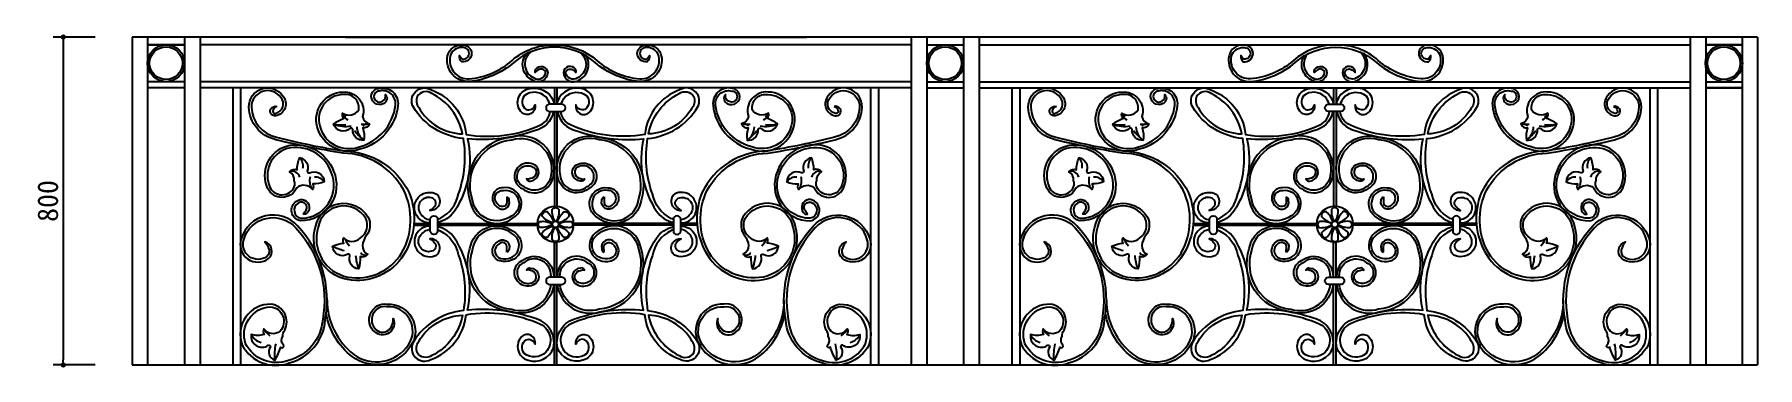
# Model space of a CAD drawing. Extents: x 187 to 4391, y 498 to 1310.
import ezdxf

# ---------------------------------------------------------------- set-up
doc = ezdxf.new("R2010")
doc.units = 0
doc.header["$LTSCALE"] = 0.85
doc.header["$MEASUREMENT"] = 0
doc.header["$PDMODE"] = 3
doc.header["$PDSIZE"] = 15
doc.layers.get('0').update_dxf_attribs({"color": 3, "linetype": 'CONTINUOUS'})
doc.layers.get('DEFPOINTS').update_dxf_attribs({"linetype": 'CONTINUOUS'})
for name, color, linetype in [('3', 3, 'CONTINUOUS'), ('4', 4, 'CONTINUOUS'), ('7', 7, 'CONTINUOUS'), ('DIM', 3, 'CONTINUOUS')]:
    doc.layers.add(name, color=color, linetype=linetype)
doc.styles.add('HZ', font='')
doc.styles.get("Standard").update_dxf_attribs({"font": 'ISOCP'})
doc.styles.get('HZ').set_extended_font_data('仿宋_GB2312')
doc.dimstyles.new('ISO-25_WS', dxfattribs={"dimscale": 10, "dimtxt": 2.5, "dimasz": 2.5, "dimexe": 1.25, "dimexo": 0.625, "dimtad": 1, "dimdec": 4, "dimtxsty": 'STANDARD', "dimcen": 2.5, "dimazin": 3, "dimtfac": 1, "dimtdec": 4, "dimtmove": 0, "dimatfit": 3, "dimtolj": 1, "dimtzin": 0})

# ---------------------------------------------------------------- blocks, each defined once
blk = doc.blocks.new('_DOT')
at = {"color": 0, "linetype": 'BYBLOCK'}
blk.add_line((-0.5, 0), (-1, 0), dxfattribs=at)
at = {"color": 0, "linetype": 'BYBLOCK', "const_width": 0.5}
blk.add_lwpolyline([(-0.25, 0, 1), (0.25, 0, 1)], format="xyb", close=True, dxfattribs=at)
blk = doc.blocks.new('*D2')
at = {"color": 0, "linetype": 'BYBLOCK'}
for p, q in [((13705.2, -36599.6), (13602.2, -36599.6)), ((13627.2, -36612.1), (13627.2, -37387.1)), ((13705.2, -37399.6), (13602.2, -37399.6))]:
    blk.add_line(p, q, dxfattribs=at)
at = {"layer": 'DEFPOINTS', "color": 0, "linetype": 'BYBLOCK'}
for p in [(13730.2, -36599.6), (13627.2, -37399.6), (13730.2, -37399.6)]:
    blk.add_point(p, dxfattribs=at)
at = {"color": 0, "linetype": 'BYBLOCK', "xscale": 12.5, "yscale": 12.5, "zscale": 12.5}
for p, rotation in [((13627.2, -36599.6), 90), ((13627.2, -37399.6), 270)]:
    blk.add_blockref('_DOT', p, dxfattribs=dict(at, rotation=rotation))
at = {"color": 0, "linetype": 'BYBLOCK', "insert": (13589.7, -36999.6), "char_height": 50, "attachment_point": 5, "rotation": 90, "style": 'HZ'}
blk.add_mtext('\\A1;800', dxfattribs=at)
blk = doc.blocks.new('DOT')
at = {"color": 0, "linetype": 'BYBLOCK'}
blk.add_line((-0.35, 0), (-1, 0), dxfattribs=at)
at = {"color": 0, "linetype": 'BYBLOCK', "const_width": 0.35}
blk.add_lwpolyline([(-0.175, 0, 1), (0.175, 0, 1)], format="xyb", close=True, dxfattribs=at)

msp = doc.modelspace()

# ---------------------------------------------------------------- linework, layer by layer
at = {"layer": '3'}
for points in [[(1457.5, 853.2, -0.157222), (1450.2, 883.4, -0.553188), (1466.5, 883.4, -0.157222), (1459.2, 853.2)], [(3360, 853.2, 0.157222), (3367.3, 883.4, 0.553188), (3351, 883.4, 0.157222), (3358.3, 853.2)], [(1450.7, 846.8, -0.157222), (1420.5, 839.5, -0.617134), (1420.5, 854.1, -0.159039), (1450.7, 848.5)], [(1453.3, 841.7, -0.157222), (1437.2, 815.2, -0.553188), (1425.6, 826.8, -0.157222), (1452.1, 842.9)], [(1452.4, 850.6, -0.157222), (1425.9, 866.7, -0.553188), (1437.5, 878.3, -0.157222), (1453.6, 851.8)], [(1463.9, 842.6, -0.157222), (1490.4, 826.5, -0.553188), (1478.8, 814.9, -0.157222), (1462.7, 841.4)], [(1463, 851.5, -0.157222), (1479.1, 878, -0.553188), (1490.7, 866.4, -0.157222), (1464.2, 850.3)], [(1465.7, 848.1, -0.159039), (1495.8, 853.7, -0.617134), (1495.8, 839.1, -0.157222), (1465.7, 846.4)], [(3351.9, 848.1, 0.159039), (3321.7, 853.7, 0.617134), (3321.7, 839.1, 0.157222), (3351.9, 846.4)], [(3354.5, 851.5, 0.157222), (3338.4, 878, 0.553188), (3326.9, 866.4, 0.157222), (3353.3, 850.3)], [(3353.6, 842.6, 0.157222), (3327.1, 826.5, 0.553188), (3338.7, 814.9, 0.157222), (3354.8, 841.4)], [(3365.1, 850.6, 0.157222), (3391.6, 866.7, 0.553188), (3380, 878.3, 0.157222), (3363.9, 851.8)], [(3364.2, 841.7, 0.157222), (3380.3, 815.2, 0.553188), (3391.9, 826.8, 0.157222), (3365.4, 842.9)], [(3366.9, 846.8, 0.157222), (3397, 839.5, 0.617134), (3397, 854.1, 0.159039), (3366.9, 848.5)], [(1458.8, 839.9, -0.157222), (1466.1, 809.8, -0.553188), (1449.8, 809.8, -0.157222), (1457.1, 839.9)], [(3358.7, 839.9, 0.157222), (3351.4, 809.8, 0.553188), (3367.7, 809.8, 0.157222), (3360.4, 839.9)]]:
    msp.add_lwpolyline(points, format="xyb", dxfattribs=at)
for centre, radius in [((508.1, 1240.2), 45), ((508.1, 1240.2), 40), ((2408.8, 1240.2), 45), ((2408.8, 1240.2), 40), ((4308.5, 1240.2), 45), ((4308.5, 1240.2), 40), ((1458.2, 847.4), 7.57), ((3359.4, 847.4), 7.57)]:
    msp.add_circle(centre, radius, dxfattribs=at)
for centre, radius, start, end in [((949, 1118), 8.41, 186.3093, 255.1126), ((959.1, 1118.9), 18.5, 185.58, 245.1947), ((1957.8, 1118.9), 18.5, 294.8053, 354.42), ((1967.8, 1118), 8.41, 284.8874, 353.6907), ((2849.7, 1118), 8.41, 186.3093, 255.1126), ((2859.7, 1118.9), 18.5, 185.58, 245.1947), ((3858.4, 1118.9), 18.5, 294.8053, 354.42), ((3868.5, 1118), 8.41, 284.8874, 353.6907), ((946.8, 1163.5), 77.4, 247.1495, 279.4274), ((934.9, 1153.1), 63.6, 253.3793, 280.8254), ((1086.3, 1170.1), 151.7, 218.4253, 230.3124), ((1015.3, 1086.2), 41.9, 182.0413, 233.9804), ((992.1, 1174.7), 83.4, 264.4994, 278.6763), ((1001.2, 1070.9), 21.3, 83.5627, 130.0721), ((1924.7, 1174.7), 83.4, 261.3237, 275.5006), ((1915.7, 1070.9), 21.3, 49.9279, 96.4373), ((1901.6, 1086.2), 41.9, 306.0196, 357.9587), ((1830.6, 1170.1), 151.7, 309.6876, 321.5747), ((1970.1, 1163.5), 77.4, 260.5726, 292.8505), ((1982, 1153.1), 63.6, 259.1746, 286.6207), ((2847.4, 1163.5), 77.4, 247.1495, 279.4274), ((2835.6, 1153.1), 63.6, 253.3793, 280.8254), ((2986.9, 1170.1), 151.7, 218.4253, 230.3124), ((2915.9, 1086.2), 41.9, 182.0413, 233.9804), ((2892.8, 1174.7), 83.4, 264.4994, 278.6763), ((2901.8, 1070.9), 21.3, 83.5627, 130.0721), ((3825.4, 1174.7), 83.4, 261.3237, 275.5006), ((3816.3, 1070.9), 21.3, 49.9279, 96.4373), ((3802.2, 1086.2), 41.9, 306.0196, 357.9587), ((3731.2, 1170.1), 151.7, 309.6876, 321.5747), ((3870.7, 1163.5), 77.4, 260.5726, 292.8505), ((3882.6, 1153.1), 63.6, 259.1746, 286.6207), ((813, 989), 29.5, 350.8811, 45.0242), ((2103.9, 989), 29.5, 134.9758, 189.1189), ((2713.7, 989), 29.5, 350.8811, 45.0242), ((4004.5, 989), 29.5, 134.9758, 189.1189), ((816, 958.1), 18.6, 13.571, 110.8543), ((2100.9, 958.1), 18.6, 69.1457, 166.429), ((2716.6, 958.1), 18.6, 13.571, 110.8543), ((4001.5, 958.1), 18.6, 69.1457, 166.429), ((896.7, 953.3), 38.4, 165.126, 208.5192), ((873.6, 937.8), 24.3, 33.3468, 98.1003), ((2043.3, 937.8), 24.3, 81.8997, 146.6532), ((2020.2, 953.3), 38.4, 331.4808, 14.874), ((2797.4, 953.3), 38.4, 165.126, 208.5192), ((2774.2, 937.8), 24.3, 33.3468, 98.1003), ((3943.9, 937.8), 24.3, 81.8997, 146.6532), ((3920.8, 953.3), 38.4, 331.4808, 14.874), ((1003.5, 839.6), 65.7, 204.8746, 223.1249), ((1913.3, 839.6), 65.7, 316.8751, 335.1254), ((2904.2, 839.6), 65.7, 204.8746, 223.1249), ((3814, 839.6), 65.7, 316.8751, 335.1254), ((979.7, 930.3), 151.4, 244.3864, 255.7814), ((1119.3, 785.6), 149.5, 185.6012, 198.3856), ((993.3, 784.7), 12.5, 209.5097, 302.5123), ((1923.6, 784.7), 12.5, 237.4877, 330.4903), ((1797.5, 785.6), 149.5, 341.6144, 354.3988), ((1937.2, 930.3), 151.4, 284.2186, 295.6136), ((2880.3, 930.3), 151.4, 244.3864, 255.7814), ((3020, 785.6), 149.5, 185.6012, 198.3856), ((2893.9, 784.7), 12.5, 209.5097, 302.5123), ((3824.2, 784.7), 12.5, 237.4877, 330.4903), ((3698.2, 785.6), 149.5, 341.6144, 354.3988), ((3837.8, 930.3), 151.4, 284.2186, 295.6136), ((792, 617), 51.6, 208.6076, 233.7364), ((2124.9, 617), 51.6, 306.2636, 331.3924), ((2692.6, 617), 51.6, 208.6076, 233.7364), ((4025.5, 617), 51.6, 306.2636, 331.3924), ((749.5, 594.8), 37.1, 205.5754, 254.7784), ((893.3, 528.4), 120.8, 167.0125, 185.8069), ((2023.6, 528.4), 120.8, 354.1931, 12.9875), ((2167.4, 594.8), 37.1, 285.2216, 334.4246), ((2650.1, 594.8), 37.1, 205.5754, 254.7784), ((2794, 528.4), 120.8, 167.0125, 185.8069), ((3924.2, 528.4), 120.8, 354.1931, 12.9875), ((4068.1, 594.8), 37.1, 285.2216, 334.4246)]:
    msp.add_arc(centre, radius, start, end, dxfattribs=at)
at = {"layer": '4'}
for p, q in [((946, 1304.1), (2070.3, 1304.1)), ((553.1, 1285.2), (463.1, 1285.2)), ((2325.9, 1285.2), (591, 1285.2)), ((2363.8, 1285.2), (2453.8, 1285.2)), ((2491.6, 1285.2), (4226.5, 1285.2)), ((4264.4, 1285.2), (4352.7, 1285.2)), ((2325.9, 1195.2), (591, 1195.2)), ((2325.9, 1180), (591, 1180)), ((2363.8, 1195.2), (2453.8, 1195.2)), ((2363.8, 1180), (2453.8, 1180)), ((2491.6, 1195.2), (4226.5, 1195.2)), ((2491.6, 1180), (4226.5, 1180)), ((425.3, 504.1), (4390.5, 504.1))]:
    msp.add_line(p, q, dxfattribs=at)
for points in [[(4390.5, 1304.1), (2491.6, 1304.1), (425.3, 1304.1)], [(425.3, 1304.1), (425.3, 504.1)], [(463.1, 1304.1), (463.1, 504.1)], [(553.1, 1304.1), (553.1, 504.1)], [(591, 1304.1), (591, 504.1)], [(2325.9, 1304.1), (2325.9, 504.1)], [(2363.8, 1304.1), (2363.8, 504.1)], [(2453.8, 1304.1), (2453.8, 504.1)], [(2491.6, 1304.1), (2491.6, 504.1)], [(4226.5, 1304.1), (4226.5, 504.1)], [(4264.4, 1304.1), (4264.4, 504.1)], [(4352.7, 1304.1), (4352.7, 504.1)], [(4390.5, 1304.1), (4390.5, 504.1)]]:
    msp.add_lwpolyline(points, dxfattribs=at)
for points in [[(1170.6, 859, 0.046326), (1176.9, 861.7, 0.227566), (1221.8, 921.9, 0.127741), (1233.5, 1056.3, -0.233478), (1111.5, 1132.7, -0.765525), (1154.1, 1175.7, -0.288584), (1240.2, 1066.4, 0.149108), (1421.8, 1089.6, 0.242429), (1445.3, 1122.5)], [(1381.8, 1160.9, 0.436929), (1386.4, 1127.6, 0.445704), (1408.4, 1138.6, -0.733565), (1375.7, 1119.9, -0.577957), (1391.3, 1177.5, -0.402018), (1453.3, 1147, -0.027724), (1454.3, 1140.3)], [(1534.5, 1160.9, -0.436929), (1530, 1127.6, -0.445704), (1507.9, 1138.6, 0.733565), (1540.6, 1119.9, 0.577957), (1525.1, 1177.5, 0.402018), (1463, 1147, 0.027724), (1462, 1140.3)], [(1745.7, 859, -0.046326), (1739.4, 861.7, -0.227566), (1694.5, 921.9, -0.127741), (1682.9, 1056.3, 0.233478), (1804.8, 1132.7, 0.765525), (1762.2, 1175.7, 0.288584), (1676.1, 1066.4, -0.149108), (1494.5, 1089.6, -0.242429), (1471, 1122.5)], [(3071.8, 859, 0.046326), (3078.1, 861.7, 0.227566), (3123, 921.9, 0.127741), (3134.7, 1056.3, -0.233478), (3012.7, 1132.7, -0.765525), (3055.3, 1175.7, -0.288584), (3141.4, 1066.4, 0.149108), (3323, 1089.6, 0.242429), (3346.5, 1122.5)], [(3283, 1160.9, 0.436929), (3287.6, 1127.6, 0.445704), (3309.6, 1138.6, -0.733565), (3276.9, 1119.9, -0.577957), (3292.5, 1177.5, -0.402018), (3354.5, 1147, -0.027724), (3355.5, 1140.3)], [(3435.7, 1160.9, -0.436929), (3431.2, 1127.6, -0.445704), (3409.1, 1138.6, 0.733565), (3441.8, 1119.9, 0.577957), (3426.3, 1177.5, 0.402018), (3364.2, 1147, 0.027724), (3363.2, 1140.3)], [(3646.9, 859, -0.046326), (3640.6, 861.7, -0.227566), (3595.7, 921.9, -0.127741), (3584.1, 1056.3, 0.233478), (3706, 1132.7, 0.765525), (3663.4, 1175.7, 0.288584), (3577.3, 1066.4, -0.149108), (3395.7, 1089.6, -0.242429), (3372.2, 1122.5)], [(1444.2, 1140.3, 0.113605), (1434.9, 1157.8, 0.371341), (1381.8, 1160.9)], [(3345.4, 1140.3, 0.113605), (3336.1, 1157.8, 0.371341), (3283, 1160.9)], [(3373.3, 1140.3, -0.113605), (3382.6, 1157.8, -0.371341), (3435.7, 1160.9)], [(1453.3, 1122.5, -0.299846), (1406.2, 1075.3, -0.108764), (1243.3, 1055.5, -0.203042), (1211.8, 879.4, -0.192896), (1170.6, 851.7)], [(1463, 1122.5, 0.299846), (1510.1, 1075.3, 0.108764), (1673, 1055.5, 0.203042), (1704.5, 879.4, 0.192896), (1745.7, 851.7)], [(3354.5, 1122.5, -0.299846), (3307.4, 1075.3, -0.108764), (3144.5, 1055.5, -0.203042), (3113, 879.4, -0.192896), (3071.8, 851.7)], [(3364.2, 1122.5, 0.299846), (3411.3, 1075.3, 0.108764), (3574.2, 1055.5, 0.203042), (3605.7, 879.4, 0.192896), (3646.9, 851.7)], [(1152.7, 850.3, -0.018104), (1147.9, 850.8, -1.217326), (1168.2, 920.9, -0.729913), (1151.3, 881.3, 0.129108), (1163.3, 891, 0.577575), (1155.7, 911.7, 0.703953), (1128.2, 874, 0.206505), (1152.7, 857.8)], [(1763.6, 850.3, 0.018104), (1768.4, 850.8, 1.217326), (1748.1, 920.9, 0.729913), (1765, 881.3, -0.129108), (1753, 891, -0.577575), (1760.7, 911.7, -0.703953), (1788.1, 874, -0.206505), (1763.6, 857.8)], [(3053.9, 850.3, -0.018104), (3049.1, 850.8, -1.217326), (3069.4, 920.9, -0.729913), (3052.5, 881.3, 0.129108), (3064.5, 891, 0.577575), (3056.9, 911.7, 0.703953), (3029.4, 874, 0.206505), (3053.9, 857.8)], [(3664.8, 850.3, 0.018104), (3669.6, 850.8, 1.217326), (3649.3, 920.9, 0.729913), (3666.2, 881.3, -0.129108), (3654.2, 891, -0.577575), (3661.9, 911.7, -0.703953), (3689.3, 874, -0.206505), (3664.8, 857.8)], [(1152.7, 842.9, 0.018104), (1147.9, 842.4, 1.217326), (1168.2, 772.3, 0.729913), (1151.3, 811.9, -0.129108), (1163.3, 802.2, -0.577575), (1155.7, 781.5, -0.703953), (1128.2, 819.2, -0.206505), (1152.7, 835.4)], [(1381.8, 532.3, -0.436929), (1386.4, 565.6, -0.445704), (1408.4, 554.6, 0.733565), (1375.7, 573.3, 0.577957), (1391.3, 515.7, 0.402018), (1453.3, 546.2, 0.414586), (1406.2, 617.9, 0.108764), (1243.3, 637.7, 0.203042), (1211.8, 813.8, 0.192896), (1170.6, 841.5)], [(1534.5, 532.3, 0.436929), (1530, 565.6, 0.445704), (1507.9, 554.6, -0.733565), (1540.6, 573.3, -0.577957), (1525.1, 515.7, -0.402018), (1463, 546.2, -0.414586), (1510.1, 617.9, -0.108764), (1673, 637.7, -0.203042), (1704.5, 813.8, -0.192896), (1745.7, 841.5)], [(1763.6, 842.9, -0.018104), (1768.4, 842.4, -1.217326), (1748.1, 772.3, -0.729913), (1765, 811.9, 0.129108), (1753, 802.2, 0.577575), (1760.7, 781.5, 0.703953), (1788.1, 819.2, 0.206505), (1763.6, 835.4)], [(3053.9, 842.9, 0.018104), (3049.1, 842.4, 1.217326), (3069.4, 772.3, 0.729913), (3052.5, 811.9, -0.129108), (3064.5, 802.2, -0.577575), (3056.9, 781.5, -0.703953), (3029.4, 819.2, -0.206505), (3053.9, 835.4)], [(3283, 532.3, -0.436929), (3287.6, 565.6, -0.445704), (3309.6, 554.6, 0.733565), (3276.9, 573.3, 0.577957), (3292.5, 515.7, 0.402018), (3354.5, 546.2, 0.414586), (3307.4, 617.9, 0.108764), (3144.5, 637.7, 0.203042), (3113, 813.8, 0.192896), (3071.8, 841.5)], [(3435.7, 532.3, 0.436929), (3431.2, 565.6, 0.445704), (3409.1, 554.6, -0.733565), (3441.8, 573.3, -0.577957), (3426.3, 515.7, -0.402018), (3364.2, 546.2, -0.414586), (3411.3, 617.9, -0.108764), (3574.2, 637.7, -0.203042), (3605.7, 813.8, -0.192896), (3646.9, 841.5)], [(3664.8, 842.9, -0.018104), (3669.6, 842.4, -1.217326), (3649.3, 772.3, -0.729913), (3666.2, 811.9, 0.129108), (3654.2, 802.2, 0.577575), (3661.9, 781.5, 0.703953), (3689.3, 819.2, 0.206505), (3664.8, 835.4)], [(1170.6, 834.2, -0.046326), (1176.9, 831.5, -0.227566), (1221.8, 771.3, -0.127741), (1233.5, 636.9, 0.233478), (1111.5, 560.5, 0.765525), (1154.1, 517.5, 0.288584), (1240.2, 626.8, -0.149108), (1421.8, 603.6, -0.486661), (1434.9, 535.4, -0.371341), (1381.8, 532.3)], [(1745.7, 834.2, 0.046326), (1739.4, 831.5, 0.227566), (1694.5, 771.3, 0.127741), (1682.9, 636.9, -0.233478), (1804.8, 560.5, -0.765525), (1762.2, 517.5, -0.288584), (1676.1, 626.8, 0.149108), (1494.5, 603.6, 0.486661), (1481.4, 535.4, 0.371341), (1534.5, 532.3)], [(3071.8, 834.2, -0.046326), (3078.1, 831.5, -0.227566), (3123, 771.3, -0.127741), (3134.7, 636.9, 0.233478), (3012.7, 560.5, 0.765525), (3055.3, 517.5, 0.288584), (3141.4, 626.8, -0.149108), (3323, 603.6, -0.486661), (3336.1, 535.4, -0.371341), (3283, 532.3)], [(3646.9, 834.2, 0.046326), (3640.6, 831.5, 0.227566), (3595.7, 771.3, 0.127741), (3584.1, 636.9, -0.233478), (3706, 560.5, -0.765525), (3663.4, 517.5, -0.288584), (3577.3, 626.8, 0.149108), (3395.7, 603.6, 0.486661), (3382.6, 535.4, 0.371341), (3435.7, 532.3)]]:
    msp.add_lwpolyline(points, format="xyb", dxfattribs=at)
for points in [[(1124.4, 1131.8, 0.25942), (1231.5, 1067.8, 0.23152), (1156.6, 1166.3, 0.42264), (1120.9, 1159.3, 0.264793)], [(1455.3, 1122.5), (1473.4, 1122.5, 1), (1473.4, 1140.3), (1458.5, 1140.3), (1443.9, 1140.3, 1), (1443.9, 1122.5)], [(1791.9, 1131.8, -0.25942), (1684.8, 1067.8, -0.23152), (1759.8, 1166.3, -0.42264), (1795.4, 1159.3, -0.264793)], [(3025.6, 1131.8, 0.25942), (3132.7, 1067.8, 0.23152), (3057.8, 1166.3, 0.42264), (3022.1, 1159.3, 0.264793)], [(3362.2, 1122.5), (3344.1, 1122.5, -1), (3344.1, 1140.3), (3359, 1140.3), (3373.6, 1140.3, -1), (3373.6, 1122.5)], [(3693.1, 1131.8, -0.25942), (3586, 1067.8, -0.23152), (3661, 1166.3, -0.42264), (3696.6, 1159.3, -0.264793)], [(1152.7, 842.7), (1152.7, 859.2, -1), (1170.6, 859.2), (1170.6, 845.9), (1170.6, 831.3, -1), (1152.7, 831.3)], [(1763.6, 842.7), (1763.6, 859.2, 1), (1745.7, 859.2), (1745.7, 845.9), (1745.7, 831.3, 1), (1763.6, 831.3)], [(3053.9, 842.7), (3053.9, 859.2, -1), (3071.8, 859.2), (3071.8, 845.9), (3071.8, 831.3, -1), (3053.9, 831.3)], [(3664.8, 842.7), (3664.8, 859.2, 1), (3646.9, 859.2), (3646.9, 845.9), (3646.9, 831.3, 1), (3664.8, 831.3)], [(1455.3, 700.5), (1473.4, 700.5, 1), (1473.4, 718.3), (1458.5, 718.3), (1443.9, 718.3, 1), (1443.9, 700.5)], [(3362.2, 700.5), (3344.1, 700.5, -1), (3344.1, 718.3), (3359, 718.3), (3373.6, 718.3, -1), (3373.6, 700.5)], [(1124.4, 561.4, -0.25942), (1231.5, 625.4, -0.23152), (1156.6, 526.9, -0.42264), (1120.9, 533.9, -0.264793)], [(1791.9, 561.4, 0.25942), (1684.8, 625.4, 0.23152), (1759.8, 526.9, 0.42264), (1795.4, 533.9, 0.264793)], [(3025.6, 561.4, -0.25942), (3132.7, 625.4, -0.23152), (3057.8, 526.9, -0.42264), (3022.1, 533.9, -0.264793)], [(3693.1, 561.4, 0.25942), (3586, 625.4, 0.23152), (3661, 526.9, 0.42264), (3696.6, 533.9, 0.264793)]]:
    msp.add_lwpolyline(points, format="xyb", close=True, dxfattribs=at)
for centre in [(1458.2, 847.4), (3359.4, 847.4)]:
    msp.add_circle(centre, 44.2, dxfattribs=at)
at = {"layer": '7'}
for p, q in [((463.1, 1285.2), (553.1, 1285.2)), ((4352.7, 1285.2), (4264.4, 1285.2)), ((553.1, 1195.2), (463.1, 1195.2)), ((553.1, 1180), (463.1, 1180)), ((1455.3, 1180), (1455.3, 1140.3)), ((1461.6, 1180), (1461.6, 1140.3)), ((3355.9, 1180), (3355.9, 1140.3)), ((3362.2, 1180), (3362.2, 1140.3)), ((4264.4, 1195.2), (4352.7, 1195.2)), ((4352.7, 1180), (4264.4, 1180)), ((4264.4, 1180), (4352.7, 1180)), ((1455.3, 1122.5), (1455.3, 889.8)), ((1461.6, 1122.5), (1461.6, 889.8)), ((3355.9, 1122.5), (3355.9, 889.8)), ((3362.2, 1122.5), (3362.2, 889.8)), ((1112.7, 849.6), (1152.7, 849.6)), ((1112.7, 845), (1152.7, 845)), ((1170.6, 849.6), (1414.2, 849.6)), ((1170.6, 845), (1414.1, 845)), ((1745.7, 849.6), (1502.1, 849.6)), ((1745.7, 845), (1502.2, 845)), ((1803.6, 849.6), (1763.6, 849.6)), ((1803.6, 845), (1763.6, 845)), ((3013.9, 849.6), (3053.9, 849.6)), ((3013.9, 845), (3053.9, 845)), ((3071.8, 849.6), (3315.4, 849.6)), ((3071.8, 845), (3315.3, 845)), ((3646.9, 849.6), (3403.3, 849.6)), ((3646.9, 845), (3403.4, 845)), ((3704.8, 849.6), (3664.8, 849.6)), ((3704.8, 845), (3664.8, 845)), ((1455.3, 718.3), (1455.3, 803)), ((1461.6, 718.3), (1461.6, 803)), ((3355.9, 718.3), (3355.9, 803)), ((3362.2, 718.3), (3362.2, 803)), ((1455.3, 504.1), (1455.3, 700.5)), ((1461.6, 504.1), (1461.6, 700.5)), ((3355.9, 504.1), (3355.9, 700.5)), ((3362.2, 504.1), (3362.2, 700.5))]:
    msp.add_line(p, q, dxfattribs=at)
for points in [[(1456.4, 1284.5, -0.192356), (1559, 1246.7, 0.15689), (1663.6, 1201.9, 0.49569), (1710, 1257.2, 0.374979), (1681.3, 1278.2, 0.459471), (1664, 1263.9, 0.445626), (1680.1, 1250, 0.068114), (1687.1, 1258.8, -0.304447), (1681.5, 1243.9, -0.456239), (1657.7, 1263.9, -0.450169), (1681.5, 1284.5, -0.368329), (1716.2, 1258.6, -0.497164), (1663, 1195.6, -0.156724), (1555, 1241.9, 0.18358), (1455.6, 1279.4, 0.18358), (1356.2, 1241.9, -0.156724), (1248.2, 1195.6, -0.497164), (1195, 1258.6, -0.368329), (1229.7, 1284.5, -0.450169), (1253.5, 1263.9, -0.456239), (1229.7, 1243.9, -0.304447), (1224.1, 1258.8, 0.068114), (1231.1, 1250, 0.445626), (1247.2, 1263.9, 0.459471), (1229.9, 1278.2, 0.374979), (1201.2, 1257.2, 0.49569), (1247.7, 1201.9, 0.15689), (1352.2, 1246.7, -0.19512)], [(3361.2, 1284.5, 0.192356), (3258.5, 1246.7, -0.15689), (3154, 1201.9, -0.49569), (3107.5, 1257.2, -0.374979), (3136.2, 1278.2, -0.459471), (3153.5, 1263.9, -0.445626), (3137.4, 1250, -0.068114), (3130.4, 1258.8, 0.304447), (3136, 1243.9, 0.456239), (3159.8, 1263.9, 0.450169), (3136, 1284.5, 0.368329), (3101.3, 1258.6, 0.497164), (3154.5, 1195.6, 0.156724), (3262.5, 1241.9, -0.18358), (3361.9, 1279.4, -0.18358), (3461.3, 1241.9, 0.156724), (3569.3, 1195.6, 0.497164), (3622.5, 1258.6, 0.368329), (3587.8, 1284.5, 0.450169), (3564, 1263.9, 0.456239), (3587.8, 1243.9, 0.304447), (3593.4, 1258.8, -0.068114), (3586.4, 1250, -0.445626), (3570.3, 1263.9, -0.459471), (3587.6, 1278.2, -0.374979), (3616.3, 1257.2, -0.49569), (3569.9, 1201.9, -0.15689), (3465.3, 1246.7, 0.19512)], [(778.7, 1134.8, 0.384477), (768.4, 1122.1, 0.391771), (774.6, 1117.7, 0.581006), (788.2, 1156.9, 0.733801), (716.3, 1133.4, 0.339798), (777.3, 1059.8, 0.025193), (940.8, 1026.5, -0.282957), (1101.1, 924.2, -0.238139), (1088.1, 773.2, -0.305672), (950.5, 712.4, -0.442802), (872.8, 841.3, -0.691849), (1001.2, 864.5, -0.284794), (996.5, 819.3, 0.133265), (987.4, 795.6, 0.305319), (1000, 774.1, -0.37441), (981.5, 768.7, -0.111901), (977.5, 738.5, -0.467721), (956.8, 770.1, 0.534626), (951.5, 774.2, -0.562521), (914.2, 793.7, -0.090653), (941.8, 800.9, -0.280494), (941.5, 814.4, 0.438189), (981.9, 813.8, 0.376523), (995.6, 861.5, 0.692077), (878.9, 839.9, 0.443827), (951.7, 718.6, 0.305965), (1082.8, 776.8, 0.249752), (1087.8, 930.9, 0.267441), (940, 1021, -0.02191), (775.9, 1053.6, -0.340213), (710, 1133.2, -0.731969), (793.1, 1160.8, -0.579013), (775.6, 1111.5, -0.629968), (763.6, 1129.2, -0.290251)], [(2137.6, 1134.8, -0.384477), (2147.9, 1122.1, -0.391771), (2141.7, 1117.7, -0.581006), (2128.1, 1156.9, -0.733801), (2200, 1133.4, -0.339798), (2139, 1059.8, -0.025193), (1975.5, 1026.5, 0.282957), (1815.3, 924.2, 0.238139), (1828.2, 773.2, 0.305672), (1965.8, 712.4, 0.442802), (2043.6, 841.3, 0.691849), (1915.1, 864.5, 0.284794), (1919.8, 819.3, -0.133265), (1928.9, 795.6, -0.305319), (1916.3, 774.1, 0.37441), (1934.8, 768.7, 0.111901), (1938.8, 738.5, 0.467721), (1959.5, 770.1, -0.534626), (1964.8, 774.2, 0.562521), (2002.1, 793.7, 0.090653), (1974.5, 800.9, 0.280494), (1974.8, 814.4, -0.438189), (1934.4, 813.8, -0.376523), (1920.7, 861.5, -0.692077), (2037.4, 839.9, -0.443827), (1964.6, 718.6, -0.305965), (1833.5, 776.8, -0.249752), (1828.5, 930.9, -0.267441), (1976.3, 1021, 0.02191), (2140.4, 1053.6, 0.340213), (2206.3, 1133.2, 0.731969), (2123.2, 1160.8, 0.579013), (2140.7, 1111.5, 0.629968), (2152.7, 1129.2, 0.290251)], [(2680, 1134.8, 0.384477), (2669.6, 1122.1, 0.391771), (2675.8, 1117.7, 0.581006), (2689.4, 1156.9, 0.733801), (2617.5, 1133.4, 0.339798), (2678.5, 1059.8, 0.025193), (2842, 1026.5, -0.282957), (3002.3, 924.2, -0.238139), (2989.3, 773.2, -0.305672), (2851.7, 712.4, -0.442802), (2774, 841.3, -0.691849), (2902.4, 864.5, -0.284794), (2897.7, 819.3, 0.133265), (2888.6, 795.6, 0.305319), (2901.2, 774.1, -0.37441), (2882.7, 768.7, -0.111901), (2878.7, 738.5, -0.467721), (2858, 770.1, 0.534626), (2852.7, 774.2, -0.562521), (2815.4, 793.7, -0.090653), (2843, 800.9, -0.280494), (2842.7, 814.4, 0.438189), (2883.1, 813.8, 0.376523), (2896.8, 861.5, 0.692077), (2780.1, 839.9, 0.443827), (2852.9, 718.6, 0.305965), (2984.1, 776.8, 0.249752), (2989, 930.9, 0.267441), (2841.2, 1021, -0.02191), (2677.1, 1053.6, -0.340213), (2611.2, 1133.2, -0.731969), (2694.3, 1160.8, -0.579013), (2676.8, 1111.5, -0.629968), (2664.8, 1129.2, -0.290251)], [(4038.8, 1134.8, -0.384477), (4049.1, 1122.1, -0.391771), (4042.9, 1117.7, -0.581006), (4029.3, 1156.9, -0.733801), (4101.2, 1133.4, -0.339798), (4040.2, 1059.8, -0.025193), (3876.7, 1026.5, 0.282957), (3716.5, 924.2, 0.238139), (3729.4, 773.2, 0.305672), (3867, 712.4, 0.442802), (3944.8, 841.3, 0.691849), (3816.3, 864.5, 0.284794), (3821, 819.3, -0.133265), (3830.1, 795.6, -0.305319), (3817.5, 774.1, 0.37441), (3836, 768.7, 0.111901), (3840, 738.5, 0.467721), (3860.7, 770.1, -0.534626), (3866, 774.2, 0.562521), (3903.3, 793.7, 0.090653), (3875.7, 800.9, 0.280494), (3876, 814.4, -0.438189), (3835.6, 813.8, -0.376523), (3821.9, 861.5, -0.692077), (3938.6, 839.9, -0.443827), (3865.9, 718.6, -0.305965), (3734.7, 776.8, -0.249752), (3729.7, 930.9, -0.267441), (3877.5, 1021, 0.02191), (4041.6, 1053.6, 0.340213), (4107.5, 1133.2, 0.731969), (4024.4, 1160.8, 0.579013), (4041.9, 1111.5, 0.629968), (4053.9, 1129.2, 0.290251)], [(842.3, 872.4, 0.040914), (846.7, 877.3, 0.975062), (830.1, 898.7, 0.679336), (837, 861.9, 0.540981), (910.6, 974.8, 0.383609), (803.7, 1032.1, 0.447849), (761.5, 937.9, 0.641668), (821, 938.7, 0.202069), (820.8, 953.4, 0.305319), (809.4, 975.5, -0.37441), (828.1, 979.8, -0.111901), (833.9, 1009.8, -0.467721), (852.7, 977.1, 0.534626), (857.8, 972.8, -0.540198), (893.9, 951.2, -0.113705), (866, 945.6, -0.280494), (865.6, 932.1, 0.420899), (826.8, 936.2, -0.642316), (755.8, 935.3, -0.448964), (802, 1038.2, -0.383641), (916.5, 977.1, -0.544036), (836.5, 855.8, -0.690137), (826.4, 903.8, -1.011161), (849.7, 872.6, -0.230679)], [(2074.1, 872.4, -0.040914), (2069.6, 877.3, -0.975062), (2086.2, 898.7, -0.679336), (2079.3, 861.9, -0.540981), (2005.7, 974.8, -0.383609), (2112.6, 1032.1, -0.447849), (2154.8, 937.9, -0.641668), (2095.3, 938.7, -0.202069), (2095.5, 953.4, -0.305319), (2107, 975.5, 0.37441), (2088.2, 979.8, 0.111901), (2082.5, 1009.8, 0.467721), (2063.6, 977.1, -0.534626), (2058.5, 972.8, 0.540198), (2022.4, 951.2, 0.113705), (2050.3, 945.6, 0.280494), (2050.8, 932.1, -0.420899), (2089.5, 936.2, 0.642316), (2160.5, 935.3, 0.448964), (2114.3, 1038.2, 0.383641), (1999.8, 977.1, 0.544036), (2079.8, 855.8, 0.690137), (2089.9, 903.8, 1.011161), (2066.6, 872.6, 0.230679)], [(2743.5, 872.4, 0.040914), (2747.9, 877.3, 0.975062), (2731.3, 898.7, 0.679336), (2738.2, 861.9, 0.540981), (2811.8, 974.8, 0.383609), (2704.9, 1032.1, 0.447849), (2662.7, 937.9, 0.641668), (2722.2, 938.7, 0.202069), (2722, 953.4, 0.305319), (2710.6, 975.5, -0.37441), (2729.3, 979.8, -0.111901), (2735.1, 1009.8, -0.467721), (2753.9, 977.1, 0.534626), (2759, 972.8, -0.540198), (2795.1, 951.2, -0.113705), (2767.2, 945.6, -0.280494), (2766.8, 932.1, 0.420899), (2728, 936.2, -0.642316), (2657, 935.3, -0.448964), (2703.2, 1038.2, -0.383641), (2817.7, 977.1, -0.544036), (2737.7, 855.8, -0.690137), (2727.6, 903.8, -1.011161), (2750.9, 872.6, -0.230679)], [(3975.3, 872.4, -0.040914), (3970.8, 877.3, -0.975062), (3987.4, 898.7, -0.679336), (3980.5, 861.9, -0.540981), (3906.9, 974.8, -0.383609), (4013.8, 1032.1, -0.447849), (4056, 937.9, -0.641668), (3996.5, 938.7, -0.202069), (3996.7, 953.4, -0.305319), (4008.2, 975.5, 0.37441), (3989.4, 979.8, 0.111901), (3983.7, 1009.8, 0.467721), (3964.8, 977.1, -0.534626), (3959.7, 972.8, 0.540198), (3923.6, 951.2, 0.113705), (3951.5, 945.6, 0.280494), (3952, 932.1, -0.420899), (3990.7, 936.2, 0.642316), (4061.7, 935.3, 0.448964), (4015.5, 1038.2, 0.383641), (3901, 977.1, 0.544036), (3981, 855.8, 0.690137), (3991.1, 903.8, 1.011161), (3967.8, 872.6, 0.230679)], [(757.5, 790.7, -0.350395), (754.2, 768.6, -0.717984), (697.5, 809.7, -0.58964), (824.3, 838.9, -0.238829), (890.2, 614.9, -0.325639), (806.4, 515.2, -0.380774), (702.2, 555.9, -0.499739), (763, 646.1, -0.620141), (786.2, 586.6, -0.447371), (746.7, 592.3, 0.280494), (747.2, 578.8, -0.179673), (716, 578.8, 0.67721), (757.4, 552.3, -0.534626), (762.8, 548.3, 0.523857), (773.1, 516.2, 0.099578), (787.5, 547.4, 0.802388), (795, 552.2, -0.343003), (792.8, 574.3, -0.226115), (797.6, 588.8, 0.526779), (764.2, 652.3, 0.533983), (693.8, 552.8, 0.380192), (808.3, 509.1, 0.323988), (896.4, 614.1, 0.238385), (828.9, 843.2, 0.588126), (691.5, 811.8, 0.745423), (758.4, 763.9, 0.577512), (749.3, 804.8, -0.098435)], [(2158.8, 790.7, 0.350395), (2162.1, 768.6, 0.717984), (2218.8, 809.7, 0.58964), (2092, 838.9, 0.238829), (2026.1, 614.9, 0.325639), (2109.9, 515.2, 0.380774), (2214.2, 555.9, 0.499739), (2153.3, 646.1, 0.620141), (2130.1, 586.6, 0.447371), (2169.6, 592.3, -0.280494), (2169.1, 578.8, 0.179673), (2200.3, 578.8, -0.67721), (2158.9, 552.3, 0.534626), (2153.5, 548.3, -0.523857), (2143.2, 516.2, -0.099578), (2128.8, 547.4, -0.802388), (2121.3, 552.2, 0.343003), (2123.5, 574.3, 0.226115), (2118.7, 588.8, -0.526779), (2152.1, 652.3, -0.533983), (2222.5, 552.8, -0.380192), (2108, 509.1, -0.323988), (2019.9, 614.1, -0.238385), (2087.4, 843.2, -0.588126), (2224.8, 811.8, -0.745423), (2157.9, 763.9, -0.577512), (2167.1, 804.8, 0.098435)], [(2658.7, 790.7, -0.350395), (2655.4, 768.6, -0.717984), (2598.7, 809.7, -0.58964), (2725.5, 838.9, -0.238829), (2791.4, 614.9, -0.325639), (2707.6, 515.2, -0.380774), (2603.4, 555.9, -0.499739), (2664.2, 646.1, -0.620141), (2687.4, 586.6, -0.447371), (2647.9, 592.3, 0.280494), (2648.4, 578.8, -0.179673), (2617.2, 578.8, 0.67721), (2658.6, 552.3, -0.534626), (2664, 548.3, 0.523857), (2674.3, 516.2, 0.099578), (2688.7, 547.4, 0.802388), (2696.2, 552.2, -0.343003), (2694.1, 574.3, -0.226115), (2698.8, 588.8, 0.526779), (2665.4, 652.3, 0.533983), (2595, 552.8, 0.380192), (2709.5, 509.1, 0.323988), (2797.7, 614.1, 0.238385), (2730.2, 843.2, 0.588126), (2592.7, 811.8, 0.745423), (2659.6, 763.9, 0.577512), (2650.5, 804.8, -0.098435)], [(4060, 790.7, 0.350395), (4063.3, 768.6, 0.717984), (4120, 809.7, 0.58964), (3993.2, 838.9, 0.238829), (3927.3, 614.9, 0.325639), (4011.1, 515.2, 0.380774), (4115.4, 555.9, 0.499739), (4054.5, 646.1, 0.620141), (4031.3, 586.6, 0.447371), (4070.8, 592.3, -0.280494), (4070.3, 578.8, 0.179673), (4101.5, 578.8, -0.67721), (4060.1, 552.3, 0.534626), (4054.7, 548.3, -0.523857), (4044.4, 516.2, -0.099578), (4030.1, 547.4, -0.802388), (4022.5, 552.2, 0.343003), (4024.7, 574.3, 0.226115), (4019.9, 588.8, -0.526779), (4053.3, 652.3, -0.533983), (4123.7, 552.8, -0.380192), (4009.2, 509.1, -0.323988), (3921.1, 614.1, -0.238385), (3988.6, 843.2, -0.588126), (4126, 811.8, -0.745423), (4059.1, 763.9, -0.577512), (4068.3, 804.8, 0.098435)]]:
    msp.add_lwpolyline(points, format="xyb", close=True, dxfattribs=at)
for points in [[(1400.1, 1269.7, 0.589173), (1405.3, 1204.2, 0.528225), (1434, 1216.8, 0.540136), (1418.1, 1224.6, 0.155134), (1408.9, 1217.5, -0.205985), (1409.9, 1225.4, -0.714102), (1439.3, 1217.3, -0.59036), (1401.9, 1198.9, -0.488706), (1388, 1264.5)], [(1519.1, 1265.9, -0.551946), (1511.6, 1204.2, -0.528225), (1482.9, 1216.8, -0.540136), (1498.8, 1224.6, -0.155134), (1508, 1217.5, 0.205985), (1507, 1225.4, 0.714102), (1477.5, 1217.3, 0.59036), (1515, 1198.9, 0.432463), (1533.3, 1258.3)], [(3294, 1264.3, 0.511222), (3305.9, 1204.3, 0.528225), (3334.5, 1216.9, 0.540136), (3318.6, 1224.7, 0.155134), (3309.4, 1217.5, -0.205985), (3310.4, 1225.4, -0.714102), (3339.9, 1217.3, -0.59036), (3302.5, 1199, -0.441186), (3284.7, 1259.4)], [(3420.7, 1268.4, -0.520114), (3412.1, 1204.3, -0.528225), (3383.5, 1216.9, -0.540136), (3399.4, 1224.7, -0.155134), (3408.6, 1217.5, 0.205985), (3407.6, 1225.4, 0.714102), (3378.1, 1217.3, 0.59036), (3415.5, 1199, 0.488113), (3429.5, 1264.5)], [(957.4, 1081.4, -0.562521), (916.7, 1092.2, -0.090653), (942, 1105.3, -0.280494), (938.7, 1118.4, 0.438189), (978.2, 1126.8, 0.51409), (939.4, 1163.6, 0.489375), (883, 1087.1, 0.446123), (979.2, 1036.3, 0.311085), (1067.6, 1138.2, 0.521662), (1028.3, 1172.4, 1.34661), (1036.1, 1147.8, 0.32964), (1043.5, 1163.6, -0.529606), (1039.1, 1142.2, -1.286476), (1027.4, 1178.8, -0.515723), (1073.9, 1137.3, -0.309982), (981.1, 1030.2, -0.44456), (877, 1085.4, -0.487818), (939, 1169.9, -0.536378), (987.6, 1110.3, 0.305319), (1004.7, 1092.2, -0.37441), (987.9, 1082.8, -0.111901), (990.7, 1052.4, -0.467721), (963.5, 1078.6, 0.534626), (957.4, 1081.4)], [(1958.9, 1081.4, 0.562521), (1999.6, 1092.2, 0.090653), (1974.3, 1105.3, 0.280494), (1977.6, 1118.4, -0.438189), (1938.1, 1126.8, -0.51409), (1976.9, 1163.6, -0.489375), (2033.3, 1087.1, -0.446123), (1937.1, 1036.3, -0.311085), (1848.7, 1138.2, -0.521662), (1888, 1172.4, -1.34661), (1880.2, 1147.8, -0.32964), (1872.8, 1163.6, 0.529606), (1877.2, 1142.2, 1.286476), (1889, 1178.8, 0.515723), (1842.4, 1137.3, 0.309982), (1935.2, 1030.2, 0.44456), (2039.4, 1085.4, 0.487818), (1977.3, 1169.9, 0.536378), (1928.7, 1110.3, -0.305319), (1911.6, 1092.2, 0.37441), (1928.4, 1082.8, 0.111901), (1925.6, 1052.4, 0.467721), (1952.8, 1078.6, -0.534626), (1958.9, 1081.4)], [(2858.6, 1081.4, -0.562521), (2817.9, 1092.2, -0.090653), (2843.2, 1105.3, -0.280494), (2839.9, 1118.4, 0.438189), (2879.4, 1126.8, 0.51409), (2840.6, 1163.6, 0.489375), (2784.3, 1087.1, 0.446123), (2880.4, 1036.3, 0.311085), (2968.9, 1138.2, 0.521662), (2929.5, 1172.4, 1.34661), (2937.3, 1147.8, 0.32964), (2944.7, 1163.6, -0.529606), (2940.3, 1142.2, -1.286476), (2928.6, 1178.8, -0.515723), (2975.1, 1137.3, -0.309982), (2882.3, 1030.2, -0.44456), (2778.2, 1085.4, -0.487818), (2840.2, 1169.9, -0.536378), (2888.8, 1110.3, 0.305319), (2905.9, 1092.2, -0.37441), (2889.1, 1082.8, -0.111901), (2891.9, 1052.4, -0.467721), (2864.7, 1078.6, 0.534626), (2858.6, 1081.4)], [(3860.1, 1081.4, 0.562521), (3900.8, 1092.2, 0.090653), (3875.5, 1105.3, 0.280494), (3878.8, 1118.4, -0.438189), (3839.3, 1126.8, -0.51409), (3878.1, 1163.6, -0.489375), (3934.5, 1087.1, -0.446123), (3838.3, 1036.3, -0.311085), (3749.9, 1138.2, -0.521662), (3789.2, 1172.4, -1.34661), (3781.4, 1147.8, -0.32964), (3774, 1163.6, 0.529606), (3778.4, 1142.2, 1.286476), (3790.2, 1178.8, 0.515723), (3743.6, 1137.3, 0.309982), (3836.4, 1030.2, 0.44456), (3940.6, 1085.4, 0.487818), (3878.5, 1169.9, 0.536378), (3829.9, 1110.3, -0.305319), (3812.8, 1092.2, 0.37441), (3829.6, 1082.8, 0.111901), (3826.8, 1052.4, 0.467721), (3854, 1078.6, -0.534626), (3860.1, 1081.4)], [(1472.1, 1140.3, -0.113605), (1481.4, 1157.8, -0.371341), (1534.5, 1160.9)], [(1339.2, 914.1, -0.111451), (1339.3, 904, -0.800299), (1320.1, 894.3, -0.799525), (1331.1, 930, -0.843632), (1351.7, 868.3, -0.569512), (1255.5, 906.7, -0.486847), (1351.3, 1053.1, -0.576458), (1446.7, 966.2, -0.594119), (1380.5, 939.6, -1.137317), (1406.6, 984.9, -0.638221), (1397, 958.8, -0.217997), (1387.2, 958, 0.380185), (1397.5, 952.6, 0.645515), (1410.8, 989.7, 1.127905), (1377.2, 934.2, 0.585242), (1452.9, 965.1, 0.572322), (1350.1, 1059.4, 0.483606), (1249.4, 905.2, 0.564264), (1355.1, 863, 0.830302), (1330.8, 936.4, 0.770033), (1316, 889.4, 0.772049), (1345.5, 905.5, 0.289281), (1339.2, 914.1)], [(1577.2, 914.1, 0.111451), (1577, 904, 0.800299), (1596.2, 894.3, 0.799525), (1585.2, 930, 0.843632), (1564.6, 868.3, 0.569512), (1660.8, 906.7, 0.486847), (1565, 1053.1, 0.576458), (1469.6, 966.2, 0.594119), (1535.8, 939.6, 1.137317), (1509.7, 984.9, 0.638221), (1519.3, 958.8, 0.217997), (1529.2, 958, -0.380185), (1518.8, 952.6, -0.645515), (1505.5, 989.7, -1.127905), (1539.1, 934.2, -0.585242), (1463.4, 965.1, -0.572322), (1566.2, 1059.4, -0.483606), (1666.9, 905.2, -0.564264), (1561.2, 863, -0.830302), (1585.5, 936.4, -0.770033), (1600.3, 889.4, -0.772049), (1570.9, 905.5, -0.289281), (1577.2, 914.1)], [(3240.4, 914.1, -0.111451), (3240.5, 904, -0.800299), (3221.3, 894.3, -0.799525), (3232.3, 930, -0.843632), (3252.9, 868.3, -0.569512), (3156.7, 906.7, -0.486847), (3252.5, 1053.1, -0.576458), (3347.9, 966.2, -0.594119), (3281.7, 939.6, -1.137317), (3307.8, 984.9, -0.638221), (3298.2, 958.8, -0.217997), (3288.4, 958, 0.380185), (3298.7, 952.6, 0.645515), (3312, 989.7, 1.127905), (3278.4, 934.2, 0.585242), (3354.1, 965.1, 0.572322), (3251.3, 1059.4, 0.483606), (3150.6, 905.2, 0.564264), (3256.3, 863, 0.830302), (3232, 936.4, 0.770033), (3217.2, 889.4, 0.772049), (3246.7, 905.5, 0.289281), (3240.4, 914.1)], [(3478.4, 914.1, 0.111451), (3478.2, 904, 0.800299), (3497.4, 894.3, 0.799525), (3486.4, 930, 0.843632), (3465.8, 868.3, 0.569512), (3562, 906.7, 0.486847), (3466.2, 1053.1, 0.576458), (3370.8, 966.2, 0.594119), (3437, 939.6, 1.137317), (3410.9, 984.9, 0.638221), (3420.5, 958.8, 0.217997), (3430.4, 958, -0.380185), (3420, 952.6, -0.645515), (3406.7, 989.7, -1.127905), (3440.3, 934.2, -0.585242), (3364.6, 965.1, -0.572322), (3467.4, 1059.4, -0.483606), (3568.1, 905.2, -0.564264), (3462.4, 863, -0.830302), (3486.7, 936.4, -0.770033), (3501.5, 889.4, -0.772049), (3472.1, 905.5, -0.289281), (3478.4, 914.1)], [(1454, 700.5, -0.46357), (1350.1, 633.8, -0.483606), (1249.4, 788, -0.564264), (1355.1, 830.2, -0.830302), (1330.8, 756.8, -0.770033), (1316, 803.8, -0.772049), (1345.5, 787.7, -0.289281), (1339.2, 779.1)], [(1462.3, 700.5, 0.46357), (1566.2, 633.8, 0.483606), (1666.9, 788, 0.564264), (1561.2, 830.2, 0.830302), (1585.5, 756.8, 0.73173), (1601.9, 803.8, 0.763249), (1570.9, 787.7, 0.289281), (1577.2, 779.1)], [(3355.2, 700.5, -0.46357), (3251.3, 633.8, -0.483606), (3150.6, 788, -0.564264), (3256.3, 830.2, -0.830302), (3232, 756.8, -0.73173), (3215.6, 803.8, -0.763249), (3246.7, 787.7, -0.289281), (3240.4, 779.1)], [(3363.5, 700.5, 0.46357), (3467.4, 633.8, 0.483606), (3568.1, 788, 0.564264), (3462.4, 830.2, 0.830302), (3486.7, 756.8, 0.770033), (3501.5, 803.8, 0.772049), (3472.1, 787.7, 0.289281), (3478.4, 779.1)], [(1339.2, 779.1, 0.111451), (1339.3, 789.2, 0.800299), (1320.1, 798.9, 0.799525), (1331.1, 763.2, 0.843632), (1351.7, 824.9, 0.569512), (1255.5, 786.5, 0.486847), (1351.3, 640.1, 0.462799), (1447.6, 700.5)], [(1577.2, 779.1, -0.005304), (1575.9, 789.2, -0.676546), (1596.2, 800.1, -0.784579), (1585.2, 763.2, -0.843632), (1564.6, 824.9, -0.569512), (1660.8, 786.5, -0.486847), (1565, 640.1, -0.462799), (1468.7, 700.5)], [(3240.4, 779.1, 0.005304), (3241.6, 789.2, 0.676546), (3221.3, 800.1, 0.784579), (3232.3, 763.2, 0.843632), (3252.9, 824.9, 0.569512), (3156.7, 786.5, 0.486847), (3252.5, 640.1, 0.462799), (3348.8, 700.5)], [(3478.4, 779.1, -0.111451), (3478.2, 789.2, -0.800299), (3497.4, 798.9, -0.799525), (3486.4, 763.2, -0.843632), (3465.8, 824.9, -0.569512), (3562, 786.5, -0.486847), (3466.2, 640.1, -0.462799), (3369.9, 700.5)], [(1448.1, 718.3, 0.029524), (1446.7, 727, 0.594119), (1380.5, 753.6, 1.137317), (1406.6, 708.3, 0.638221), (1397, 734.4, 0.217997), (1387.2, 735.2, -0.380185), (1397.5, 740.6, -0.645515), (1410.8, 703.5, -1.127905), (1377.2, 759, -0.585242), (1452.9, 728.1, -0.030478), (1454.4, 718.3)], [(1468.2, 718.3, -0.029524), (1469.6, 727, -0.594119), (1535.8, 753.6, -1.137317), (1509.7, 708.3, -0.638221), (1519.3, 734.4, -0.217997), (1529.2, 735.2, 0.380185), (1518.8, 740.6, 0.645515), (1505.5, 703.5, 1.127905), (1539.1, 759, 0.585242), (1463.4, 728.1, 0.030478), (1461.9, 718.3)], [(3349.3, 718.3, 0.029524), (3347.9, 727, 0.594119), (3281.7, 753.6, 1.137317), (3307.8, 708.3, 0.638221), (3298.2, 734.4, 0.217997), (3288.4, 735.2, -0.380185), (3298.7, 740.6, -0.645515), (3312, 703.5, -1.127905), (3278.4, 759, -0.585242), (3354.1, 728.1, -0.030478), (3355.6, 718.3)], [(3369.4, 718.3, -0.029524), (3370.8, 727, -0.594119), (3437, 753.6, -1.137317), (3410.9, 708.3, -0.638221), (3420.5, 734.4, -0.217997), (3430.4, 735.2, 0.380185), (3420, 740.6, 0.645515), (3406.7, 703.5, 1.127905), (3440.3, 759, 0.585242), (3364.6, 728.1, 0.030478), (3363.1, 718.3)], [(900.8, 662.4, 0.225939), (965.8, 529.6, 0.422699), (1099.6, 553.3, 0.621742), (1046.8, 646.3, 0.744163), (1020.7, 590, 0.455164), (1054, 592.9, 0.212231), (1062.2, 617.2, -0.817012), (1016.4, 585.4, -0.735573), (1047, 652.6, -0.621145), (1104.8, 549.7, -0.430359), (962, 524.6, -0.188977), (898.8, 629.8)], [(2015.5, 662.4, -0.225939), (1950.5, 529.6, -0.422699), (1816.7, 553.3, -0.621742), (1869.5, 646.3, -0.744163), (1895.6, 590, -0.455164), (1862.3, 592.9, -0.212231), (1854.1, 617.2, 0.817012), (1899.9, 585.4, 0.735573), (1869.3, 652.6, 0.621145), (1811.5, 549.7, 0.430359), (1954.3, 524.6, 0.188977), (2017.5, 629.8)], [(2802, 662.4, 0.225939), (2867, 529.6, 0.422699), (3000.8, 553.3, 0.621742), (2948, 646.3, 0.744163), (2921.9, 590, 0.455164), (2955.2, 592.9, 0.212231), (2963.4, 617.2, -0.817012), (2917.6, 585.4, -0.735573), (2948.2, 652.6, -0.621145), (3006, 549.7, -0.430359), (2863.2, 524.6, -0.188977), (2800, 629.8)], [(3916.7, 662.4, -0.225939), (3851.7, 529.6, -0.422699), (3717.9, 553.3, -0.621742), (3770.7, 646.3, -0.744163), (3796.8, 590, -0.455164), (3763.5, 592.9, -0.212231), (3755.3, 617.2, 0.817012), (3801.1, 585.4, 0.735573), (3770.5, 652.6, 0.621145), (3712.7, 549.7, 0.430359), (3855.5, 524.6, 0.188977), (3918.7, 629.8)]]:
    msp.add_lwpolyline(points, format="xyb", dxfattribs=at)
for points in [[(671, 1180), (671, 504.1)], [(689.9, 1180), (689.9, 504.1)], [(2227, 1180), (2227, 504.1)], [(2245.9, 1180), (2245.9, 504.1)], [(2571.6, 1180), (2571.6, 504.1)], [(2590.5, 1180), (2590.5, 504.1)], [(4127.6, 1180), (4127.6, 504.1)], [(4146.5, 1180), (4146.5, 504.1)]]:
    msp.add_lwpolyline(points, dxfattribs=at)

# ---------------------------------------------------------------- dimensions: what is measured, and where the dimension line sits
at = {"layer": 'DIM'}
dim = msp.add_linear_dim(base=(257.4, 504.1), p1=(360.3, 1304.1), p2=(360.3, 504.1), angle=270, dimstyle='ISO-25_WS', override={"dimscale": 25, "dimtxt": 2, "dimasz": 0.5, "dimexe": 1, "dimexo": 1, "dimgap": 0.5, "dimdec": 0, "dimzin": 0, "dimtxsty": 'HZ', "dimblk": 'DOT', "dimblk1": 'DOT', "dimblk2": 'DOT', "dimsah": 1, "dimcen": 0, "dimtfac": 0.5, "dimtdec": 0, "dimtix": 1, "dimtofl": 0}, dxfattribs=at)
dim.commit()
dim.dimension.update_dxf_attribs({"geometry": '*D2', "text_midpoint": (219.9, 904.1), "insert": (-13369.9, 37903.7)})

doc.saveas('drawing.dxf')
